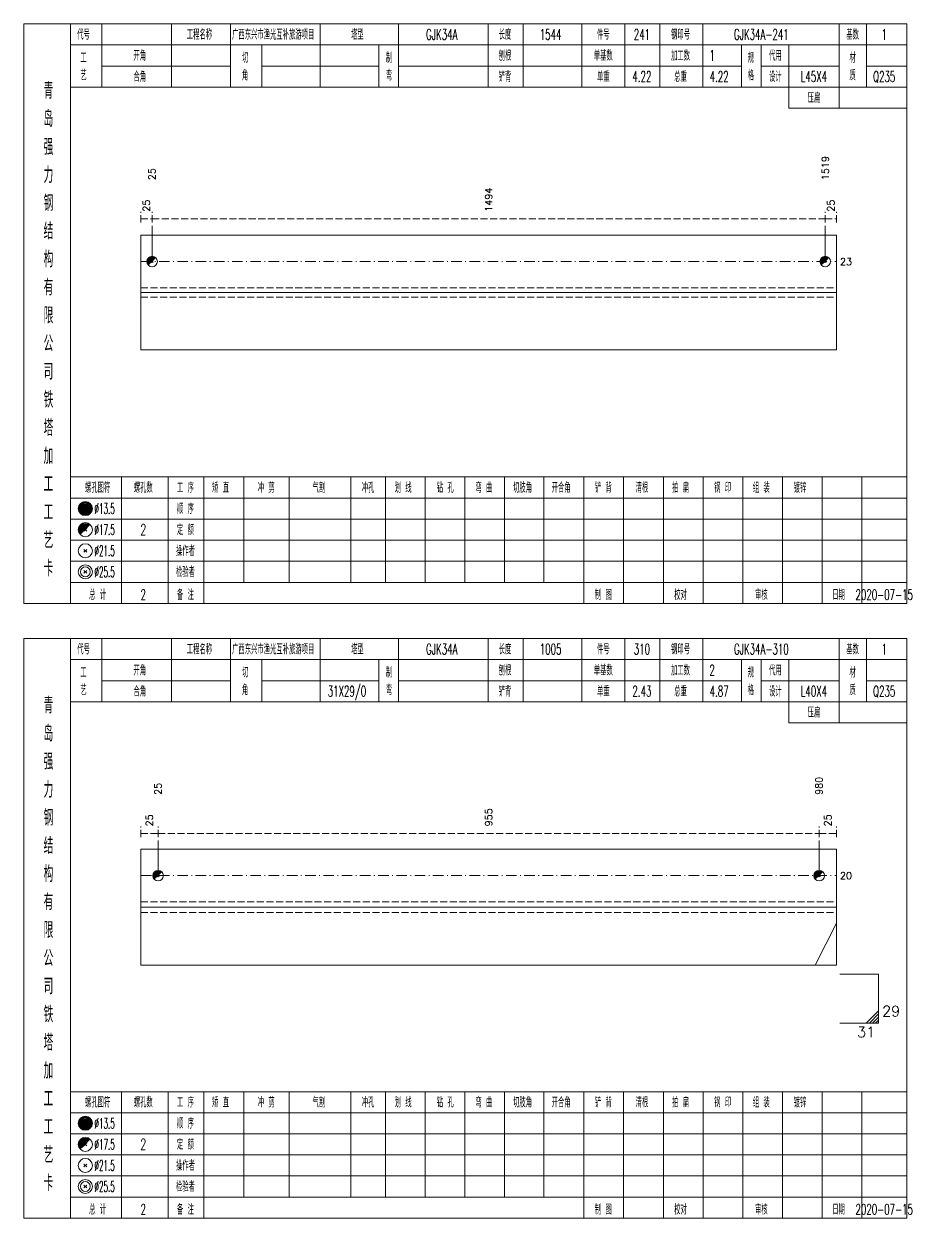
# Model space of a CAD drawing. Extents: x 0 to 2606, y -377 to 6479.
# Drawn here: x 784.2 to 1037.1, y 5600 to 5940 of the extents above; entities that cross this region are included whole.
import ezdxf
from ezdxf.enums import TextEntityAlignment as Align

# ---------------------------------------------------------------- set-up
doc = ezdxf.new("R2010")
doc.units = 0
doc.header["$MEASUREMENT"] = 0
doc.linetypes.add('一点画线', pattern=[5.2, 3, -1, 0.2, -1])
doc.linetypes.add('虚线', pattern=[2.75, 2, -0.75])
doc.layers.get('0').update_dxf_attribs({"linetype": 'CONTINUOUS', "lineweight": 25})
doc.layers.add('1', color=7, linetype='CONTINUOUS', lineweight=25)
doc.layers.add('4', color=7, linetype='CONTINUOUS', lineweight=25)
doc.styles.get("Standard").update_dxf_attribs({"font": 'simplex.shx', "width": 0.7, "height": 3, "bigfont": 'gbhzfs.shx'})

msp = doc.modelspace()

# ---------------------------------------------------------------- linework, layer by layer
at = {"color": 8, "linetype": '虚线', "lineweight": 9}
for p, q in [((817.5, 5883.5), (817.5, 5886.5)), ((820.71, 5883.5), (820.71, 5886.5)), ((820.71, 5883.5), (820.71, 5886.5)), ((1012.39, 5883.5), (1012.39, 5886.5)), ((1012.39, 5883.5), (1012.39, 5886.5)), ((1015.6, 5883.5), (1015.6, 5886.5)), ((817.5, 5884.5), (820.71, 5884.5)), ((820.71, 5884.5), (1012.39, 5884.5)), ((1012.39, 5884.5), (1015.6, 5884.5)), ((817.5, 5708.5), (817.5, 5711.5)), ((817.5, 5709.5), (822.43, 5709.5)), ((822.43, 5708.5), (822.43, 5711.5)), ((822.43, 5708.5), (822.43, 5711.5)), ((822.43, 5709.5), (1010.67, 5709.5)), ((1010.67, 5708.5), (1010.67, 5711.5)), ((1010.67, 5708.5), (1010.67, 5711.5)), ((1010.67, 5709.5), (1015.6, 5709.5)), ((1015.6, 5708.5), (1015.6, 5711.5))]:
    msp.add_line(p, q, dxfattribs=at)
at = {"color": 7, "linetype": 'Continuous', "lineweight": 13}
for p, q in [((820.71, 5872.33), (820.71, 5882.5)), ((1012.39, 5872.33), (1012.39, 5882.5)), ((822.43, 5697.5), (822.43, 5707.5)), ((1010.67, 5697.5), (1010.67, 5707.5)), ((1015.6, 5683.96), (1009.49, 5672)), ((1027.6, 5669.5), (1016.6, 5669.5)), ((1027.6, 5669.5), (1027.6, 5655.5)), ((1024.1, 5655.5), (1027.6, 5659)), ((1024.97, 5655.5), (1027.6, 5658.12)), ((1027.6, 5655.5), (1016.6, 5655.5)), ((1025.85, 5655.5), (1027.6, 5657.25)), ((1026.72, 5655.5), (1027.6, 5656.38))]:
    msp.add_line(p, q, dxfattribs=at)
at = {"color": 7, "linetype": 'Continuous', "lineweight": 18}
for p, q in [((817.5, 5879.83), (817.5, 5847.17)), ((817.5, 5879.83), (1015.6, 5879.83)), ((1015.6, 5879.83), (1015.6, 5847.17)), ((817.5, 5863.5), (1015.6, 5863.5)), ((817.5, 5705), (817.5, 5672)), ((817.5, 5705), (1015.6, 5705)), ((1015.6, 5705), (1015.6, 5672)), ((817.5, 5688.5), (1015.6, 5688.5))]:
    msp.add_line(p, q, dxfattribs=at)
at = {"color": 3, "linetype": '一点画线', "lineweight": 13}
for p, q in [((817.5, 5872.33), (1015.6, 5872.33)), ((817.5, 5697.5), (1015.6, 5697.5))]:
    msp.add_line(p, q, dxfattribs=at)
at = {"color": 7, "linetype": 'Continuous', "lineweight": 0}
for p, q in [((820.41, 5872.03), (821.01, 5872.63)), ((820.41, 5872.63), (821.01, 5872.03)), ((1012.09, 5872.03), (1012.69, 5872.63)), ((1012.09, 5872.63), (1012.69, 5872.03)), ((822.13, 5697.2), (822.73, 5697.8)), ((822.13, 5697.8), (822.73, 5697.2)), ((1010.37, 5697.2), (1010.97, 5697.8)), ((1010.37, 5697.8), (1010.97, 5697.2))]:
    msp.add_line(p, q, dxfattribs=at)
at = {"color": 1, "linetype": '虚线', "lineweight": 18}
for p, q in [((817.5, 5864.83), (1015.6, 5864.83)), ((817.5, 5862.17), (1015.6, 5862.17)), ((817.5, 5690), (1015.6, 5690)), ((817.5, 5687), (1015.6, 5687))]:
    msp.add_line(p, q, dxfattribs=at)
at = {"color": 7, "linetype": 'Continuous', "lineweight": 13}
for centre in [(820.71, 5872.33), (1012.39, 5872.33), (822.43, 5697.5), (1010.67, 5697.5)]:
    msp.add_circle(centre, 1.5, dxfattribs=at)
for centre, radius in [((820.71, 5872.33), 1.35), ((820.71, 5872.33), 1.2), ((820.71, 5872.33), 1.05), ((820.71, 5872.33), 0.9), ((820.71, 5872.33), 0.75), ((820.71, 5872.33), 0.6), ((820.71, 5872.33), 0.45), ((820.71, 5872.33), 0.3), ((820.71, 5872.33), 0.15), ((1012.39, 5872.33), 1.35), ((1012.39, 5872.33), 1.2), ((1012.39, 5872.33), 1.05), ((1012.39, 5872.33), 0.9), ((1012.39, 5872.33), 0.75), ((1012.39, 5872.33), 0.6), ((1012.39, 5872.33), 0.45), ((1012.39, 5872.33), 0.3), ((1012.39, 5872.33), 0.15), ((822.43, 5697.5), 1.35), ((822.43, 5697.5), 1.2), ((822.43, 5697.5), 1.05), ((822.43, 5697.5), 0.9), ((1010.67, 5697.5), 1.35), ((1010.67, 5697.5), 1.2), ((1010.67, 5697.5), 1.05), ((1010.67, 5697.5), 0.9), ((822.43, 5697.5), 0.75), ((822.43, 5697.5), 0.6), ((822.43, 5697.5), 0.45), ((822.43, 5697.5), 0.3), ((822.43, 5697.5), 0.15), ((1010.67, 5697.5), 0.75), ((1010.67, 5697.5), 0.6), ((1010.67, 5697.5), 0.45), ((1010.67, 5697.5), 0.3), ((1010.67, 5697.5), 0.15)]:
    msp.add_arc(centre, radius, 45, 225, dxfattribs=at)
at = {"layer": '1', "color": 7, "linetype": 'Continuous', "lineweight": 18}
for p, q in [((817.5, 5847.17), (1015.6, 5847.17)), ((817.5, 5672), (1015.6, 5672))]:
    msp.add_line(p, q, dxfattribs=at)
at = {"layer": '4', "color": 1, "linetype": 'Continuous', "lineweight": 18}
for p, q in [((797.5, 5775), (797.5, 5940)), ((806.4, 5922), (806.4, 5940)), ((826.2, 5922), (826.2, 5940)), ((843, 5922), (843, 5940)), ((868.6, 5922), (868.6, 5940)), ((890.9, 5922), (890.9, 5940)), ((916.4, 5922), (916.4, 5940)), ((926.4, 5922), (926.4, 5940)), ((943.1, 5922), (943.1, 5940)), ((955.3, 5922), (955.3, 5940)), ((965.3, 5922), (965.3, 5940)), ((977.5, 5922), (977.5, 5940)), ((1016.4, 5916), (1016.4, 5940)), ((1024.2, 5922), (1024.2, 5940)), ((797.5, 5934), (1035.6, 5934)), ((852, 5922), (852, 5934)), ((885.3, 5922), (885.3, 5934)), ((988.6, 5922), (988.6, 5934)), ((994.2, 5922), (994.2, 5934)), ((1002, 5916), (1002, 5934)), ((806.4, 5928), (843, 5928)), ((852, 5928), (885.3, 5928)), ((890.9, 5928), (988.6, 5928)), ((994.2, 5928), (1016.4, 5928)), ((1024.2, 5928), (1035.6, 5928)), ((797.5, 5922), (1035.6, 5922)), ((1002, 5916), (1035.6, 5916)), ((797.5, 5811), (1035.6, 5811)), ((812, 5775), (812, 5811)), ((825.3, 5775), (825.3, 5811)), ((835.4, 5775), (835.4, 5811)), ((846.8, 5781), (846.8, 5811)), ((859.7, 5781), (859.7, 5811)), ((877.3, 5781), (877.3, 5811)), ((887.2, 5781), (887.2, 5811)), ((898.5, 5781), (898.5, 5811)), ((909.8, 5781), (909.8, 5811)), ((921.1, 5781), (921.1, 5811)), ((932.3, 5781), (932.3, 5811)), ((943.7, 5781), (943.7, 5811)), ((955, 5781), (955, 5811)), ((966.3, 5781), (966.3, 5811)), ((977.6, 5781), (977.6, 5811)), ((988.9, 5781), (988.9, 5811)), ((1000.2, 5781), (1000.2, 5811)), ((1011.5, 5781), (1011.5, 5811)), ((1022.8, 5781), (1022.8, 5811)), ((797.5, 5805), (1035.6, 5805)), ((797.5, 5799), (1035.6, 5799)), ((797.5, 5793), (1035.6, 5793)), ((797.5, 5787), (1035.6, 5787)), ((797.5, 5781), (1035.6, 5781)), ((943.7, 5775), (943.7, 5781)), ((955, 5775), (955, 5781)), ((966.3, 5775), (966.3, 5781)), ((977.6, 5775), (977.6, 5781)), ((988.9, 5775), (988.9, 5781)), ((1000.2, 5775), (1000.2, 5781)), ((1011.5, 5775), (1011.5, 5781)), ((1022.8, 5775), (1022.8, 5781)), ((797.5, 5600), (797.5, 5765)), ((806.4, 5747), (806.4, 5765)), ((826.2, 5747), (826.2, 5765)), ((843, 5747), (843, 5765)), ((868.6, 5747), (868.6, 5765)), ((890.9, 5747), (890.9, 5765)), ((916.4, 5747), (916.4, 5765)), ((926.4, 5747), (926.4, 5765)), ((943.1, 5747), (943.1, 5765)), ((955.3, 5747), (955.3, 5765)), ((965.3, 5747), (965.3, 5765)), ((977.5, 5747), (977.5, 5765)), ((1016.4, 5741), (1016.4, 5765)), ((1024.2, 5747), (1024.2, 5765)), ((797.5, 5759), (1035.6, 5759)), ((852, 5747), (852, 5759)), ((885.3, 5747), (885.3, 5759)), ((988.6, 5747), (988.6, 5759)), ((994.2, 5747), (994.2, 5759)), ((1002, 5741), (1002, 5759)), ((806.4, 5753), (843, 5753)), ((852, 5753), (885.3, 5753)), ((890.9, 5753), (988.6, 5753)), ((994.2, 5753), (1016.4, 5753)), ((1024.2, 5753), (1035.6, 5753)), ((797.5, 5747), (1035.6, 5747)), ((1002, 5741), (1035.6, 5741)), ((797.5, 5636), (1035.6, 5636)), ((812, 5600), (812, 5636)), ((825.3, 5600), (825.3, 5636)), ((835.4, 5600), (835.4, 5636)), ((846.8, 5606), (846.8, 5636)), ((859.7, 5606), (859.7, 5636)), ((877.3, 5606), (877.3, 5636)), ((887.2, 5606), (887.2, 5636)), ((898.5, 5606), (898.5, 5636)), ((909.8, 5606), (909.8, 5636)), ((921.1, 5606), (921.1, 5636)), ((932.3, 5606), (932.3, 5636)), ((943.7, 5606), (943.7, 5636)), ((955, 5606), (955, 5636)), ((966.3, 5606), (966.3, 5636)), ((977.6, 5606), (977.6, 5636)), ((988.9, 5606), (988.9, 5636)), ((1000.2, 5606), (1000.2, 5636)), ((1011.5, 5606), (1011.5, 5636)), ((1022.8, 5606), (1022.8, 5636)), ((797.5, 5630), (1035.6, 5630)), ((797.5, 5624), (1035.6, 5624)), ((797.5, 5618), (1035.6, 5618)), ((797.5, 5612), (1035.6, 5612)), ((797.5, 5606), (1035.6, 5606)), ((943.7, 5600), (943.7, 5606)), ((955, 5600), (955, 5606)), ((966.3, 5600), (966.3, 5606)), ((977.6, 5600), (977.6, 5606)), ((988.9, 5600), (988.9, 5606)), ((1000.2, 5600), (1000.2, 5606)), ((1011.5, 5600), (1011.5, 5606)), ((1022.8, 5600), (1022.8, 5606))]:
    msp.add_line(p, q, dxfattribs=at)
at = {"layer": '4', "color": 7, "linetype": 'Continuous', "lineweight": 13}
for p, q in [((801.5, 5801.8), (801.9, 5802.2)), ((801.9, 5801.8), (801.5, 5802.2)), ((801.3, 5789.6), (802.1, 5790.4)), ((802.1, 5789.6), (801.3, 5790.4)), ((801.3, 5783.6), (802.1, 5784.4)), ((802.1, 5783.6), (801.3, 5784.4)), ((801.5, 5626.8), (801.9, 5627.2)), ((801.9, 5626.8), (801.5, 5627.2)), ((801.3, 5614.6), (802.1, 5615.4)), ((802.1, 5614.6), (801.3, 5615.4)), ((801.3, 5608.6), (802.1, 5609.4)), ((802.1, 5608.6), (801.3, 5609.4))]:
    msp.add_line(p, q, dxfattribs=at)
at = {"layer": '4', "color": 7, "linetype": 'Continuous', "lineweight": 0}
for p, q in [((801.3, 5795.6), (802.1, 5796.4)), ((801.3, 5796.4), (802.1, 5795.6)), ((801.3, 5620.6), (802.1, 5621.4)), ((801.3, 5621.4), (802.1, 5620.6))]:
    msp.add_line(p, q, dxfattribs=at)
at = {"layer": '4', "color": 1, "linetype": 'Continuous', "lineweight": 18}
for points in [[(784.2, 5940), (784.2, 5775), (1035.6, 5775), (1035.6, 5940)], [(784.2, 5765), (784.2, 5600), (1035.6, 5600), (1035.6, 5765)]]:
    msp.add_lwpolyline(points, close=True, dxfattribs=at)
at = {"layer": '4', "color": 7, "linetype": 'Continuous', "lineweight": 13}
for centre, radius in [((801.7, 5802), 2), ((801.7, 5802), 1.8), ((801.7, 5802), 1.6), ((801.7, 5802), 1.4), ((801.7, 5802), 1.2), ((801.7, 5802), 1), ((801.7, 5802), 0.8), ((801.7, 5802), 0.6), ((801.7, 5802), 0.4), ((801.7, 5802), 0.2), ((801.7, 5796), 2), ((801.7, 5790), 2), ((801.7, 5784), 2), ((801.7, 5784), 1.4), ((801.7, 5627), 2), ((801.7, 5627), 1.8), ((801.7, 5627), 1.6), ((801.7, 5627), 1.4), ((801.7, 5627), 1.2), ((801.7, 5627), 1), ((801.7, 5627), 0.8), ((801.7, 5627), 0.6), ((801.7, 5627), 0.4), ((801.7, 5627), 0.2), ((801.7, 5621), 2), ((801.7, 5615), 2), ((801.7, 5609), 2), ((801.7, 5609), 1.4)]:
    msp.add_circle(centre, radius, dxfattribs=at)
for centre, radius in [((801.7, 5796), 1.8), ((801.7, 5796), 1.6), ((801.7, 5796), 1.4), ((801.7, 5796), 1.2), ((801.7, 5796), 1), ((801.7, 5796), 0.8), ((801.7, 5796), 0.6), ((801.7, 5796), 0.4), ((801.7, 5796), 0.2), ((801.7, 5621), 1.8), ((801.7, 5621), 1.6), ((801.7, 5621), 1.4), ((801.7, 5621), 1.2), ((801.7, 5621), 1), ((801.7, 5621), 0.8), ((801.7, 5621), 0.6), ((801.7, 5621), 0.4), ((801.7, 5621), 0.2)]:
    msp.add_arc(centre, radius, 45, 225, dxfattribs=at)

# ---------------------------------------------------------------- texts
at = {"color": 7, "linetype": 'Continuous', "lineweight": 13}
for s, p in [('1519', (1012.39, 5895.5)), ('25', (820.71, 5895.5)), ('25', (822.43, 5720.5)), ('980', (1010.67, 5720.5))]:
    msp.add_text(s, height=2, rotation=90, dxfattribs=at).set_placement(p, align=Align.MIDDLE_LEFT)
at = {"color": 8, "linetype": 'Continuous', "lineweight": 9}
for s, p in [('1494', (916.55, 5886.5)), ('25', (819.1, 5886.5)), ('25', (1014, 5886.5)), ('955', (916.55, 5711.5)), ('25', (819.96, 5711.5)), ('25', (1013.14, 5711.5))]:
    msp.add_text(s, height=2, rotation=90, dxfattribs=at).set_placement(p, align=Align.MIDDLE_LEFT)
at = {"color": 7, "linetype": 'Continuous', "lineweight": 13}
for s, p in [('23', (1016.6, 5872.33)), ('20', (1016.6, 5697.5))]:
    msp.add_text(s, height=2, dxfattribs=at).set_placement(p, align=Align.MIDDLE_LEFT)
msp.add_text('29', height=3, dxfattribs=at).set_placement((1028.6, 5656.5), align=Align.BOTTOM_LEFT)
msp.add_text('31', height=3, dxfattribs=at).set_placement((1026.6, 5654.5), align=Align.TOP_RIGHT)
at = {"layer": '4', "color": 1, "linetype": 'Continuous', "lineweight": 13}
for s, height, width, p in [('代号', 3, 0.6, (801.2, 5937)), ('工程名称', 3, 0.6, (834.2, 5937)), ('广西东兴市渔光互补旅游项目', 3, 0.6, (855.2, 5937)), ('塔型', 3, 0.6, (879.2, 5937)), ('GJK34A', 3, 0.6, (903.2, 5937)), ('长度', 3, 0.6, (921.2, 5937)), ('1544', 3, 0.6, (934.2, 5937)), ('件号', 3, 0.6, (949.2, 5937)), ('241', 3, 0.6, (960.2, 5937)), ('钢印号', 3, 0.6, (971.2, 5937)), ('GJK34A-241', 3, 0.6, (994.2, 5937)), ('基数', 3, 0.6, (1020.2, 5937)), ('1', 3, 0.6, (1029.2, 5937)), ('工', 3, 0.6, (801.2, 5930.4)), ('开角', 3, 0.6, (817.2, 5931)), ('切', 3, 0.6, (847.2, 5930.4)), ('制', 3, 0.6, (888.2, 5930.4)), ('刨根', 3, 0.6, (921.2, 5931)), ('单基数', 3, 0.6, (949.2, 5931)), ('加工数', 3, 0.6, (971.2, 5931)), ('1', 3, 0.6, (980.2, 5931)), ('规', 3, 0.6, (991.2, 5930.4)), ('代用', 3, 0.6, (998.2, 5931)), ('材', 3, 0.6, (1020.2, 5930.4)), ('艺', 3, 0.6, (801.2, 5925.4)), ('合角', 3, 0.6, (817.2, 5925)), ('角', 3, 0.6, (847.2, 5925.4)), ('弯', 3, 0.6, (888.2, 5925.4)), ('铲背', 3, 0.6, (921.2, 5925)), ('单重', 3, 0.6, (949.2, 5925)), ('4.22', 3, 0.6, (960.2, 5925)), ('总重', 3, 0.6, (971.2, 5925)), ('4.22', 3, 0.6, (982.2, 5925)), ('格', 3, 0.6, (991.2, 5925.4)), ('设计', 3, 0.6, (998.2, 5925)), ('L45X4', 3, 0.6, (1009.2, 5925)), ('质', 3, 0.6, (1020.2, 5925.4)), ('Q235', 3, 0.6, (1029.2, 5925)), ('青', 4.6, 0.8, (791.2, 5921)), ('压扁', 3, 0.6, (1009.2, 5919)), ('岛', 4.6, 0.8, (791.2, 5913)), ('强', 4.6, 0.8, (791.2, 5905)), ('力', 4.6, 0.8, (791.2, 5897)), ('钢', 4.6, 0.8, (791.2, 5889)), ('结', 4.6, 0.8, (791.2, 5881)), ('构', 4.6, 0.8, (791.2, 5873)), ('有', 4.6, 0.8, (791.2, 5865)), ('限', 4.6, 0.8, (791.2, 5857)), ('公', 4.6, 0.8, (791.2, 5849)), ('司', 4.6, 0.8, (791.2, 5841)), ('铁', 4.6, 0.8, (791.2, 5833)), ('塔', 4.6, 0.8, (791.2, 5825)), ('加', 4.6, 0.8, (791.2, 5817)), ('工', 4.6, 0.8, (791.2, 5809)), ('螺孔图符', 3, 0.6, (805.2, 5808)), ('螺孔数', 3, 0.6, (818.2, 5808)), ('工 序', 3, 0.6, (830.2, 5808)), ('矫 直', 3, 0.6, (840.2, 5808)), ('冲 剪', 3, 0.6, (853.2, 5808)), ('气割', 3, 0.6, (868.2, 5808)), ('冲孔', 3, 0.6, (882.2, 5808)), ('划 线', 3, 0.6, (892.2, 5808)), ('钻 孔', 3, 0.6, (904.2, 5808)), ('弯 曲', 3, 0.6, (915.2, 5808)), ('切肢角', 3, 0.6, (926.2, 5808)), ('开合角', 3, 0.6, (937.2, 5808)), ('铲 背', 3, 0.6, (949.2, 5808)), ('清根', 3, 0.6, (960.2, 5808)), ('拍 扁', 3, 0.6, (971.2, 5808)), ('钢 印', 3, 0.6, (983.2, 5808)), ('组 装', 3, 0.6, (994.2, 5808)), ('镀锌', 3, 0.6, (1005.2, 5808)), ('顺 序', 3, 0.6, (830.2, 5802)), ('工', 4.6, 0.8, (791.2, 5801)), ('%%C13.5', 3, 0.5, (807.2, 5802)), ('%%C17.5', 3, 0.5, (807.2, 5796)), ('2', 3.2, 0.6, (818.2, 5796)), ('定 额', 3, 0.6, (830.2, 5796)), ('艺', 4.6, 0.8, (791.2, 5793)), ('%%C21.5', 3, 0.5, (807.2, 5790)), ('操作者', 3, 0.6, (830.2, 5790)), ('卡', 4.6, 0.8, (791.2, 5785)), ('%%C25.5', 3, 0.5, (807.2, 5784)), ('检验者', 3, 0.6, (830.2, 5784)), ('总 计', 3, 0.6, (805.2, 5777.5)), ('2', 3, 0.6, (818.2, 5777.5)), ('备 注', 3, 0.6, (830.2, 5777.5)), ('制 图', 3, 0.6, (949.2, 5777.5)), ('校对', 3, 0.6, (971.2, 5777.5)), ('审核', 3, 0.6, (994.2, 5777.5)), ('日期', 3, 0.6, (1016.2, 5777.5)), ('2020-07-15', 3, 0.6, (1029.2, 5777.5)), ('代号', 3, 0.6, (801.2, 5762)), ('工程名称', 3, 0.6, (834.2, 5762)), ('广西东兴市渔光互补旅游项目', 3, 0.6, (855.2, 5762)), ('塔型', 3, 0.6, (879.2, 5762)), ('GJK34A', 3, 0.6, (903.2, 5762)), ('长度', 3, 0.6, (921.2, 5762)), ('1005', 3, 0.6, (934.2, 5762)), ('件号', 3, 0.6, (949.2, 5762)), ('310', 3, 0.6, (960.2, 5762)), ('钢印号', 3, 0.6, (971.2, 5762)), ('GJK34A-310', 3, 0.6, (994.2, 5762)), ('基数', 3, 0.6, (1020.2, 5762)), ('1', 3, 0.6, (1029.2, 5762)), ('工', 3, 0.6, (801.2, 5755.4)), ('开角', 3, 0.6, (817.2, 5756)), ('切', 3, 0.6, (847.2, 5755.4)), ('制', 3, 0.6, (888.2, 5755.4)), ('刨根', 3, 0.6, (921.2, 5756)), ('单基数', 3, 0.6, (949.2, 5756)), ('加工数', 3, 0.6, (971.2, 5756)), ('2', 3, 0.6, (980.2, 5756)), ('规', 3, 0.6, (991.2, 5755.4)), ('代用', 3, 0.6, (998.2, 5756)), ('材', 3, 0.6, (1020.2, 5755.4)), ('艺', 3, 0.6, (801.2, 5750.4)), ('合角', 3, 0.6, (817.2, 5750)), ('角', 3, 0.6, (847.2, 5750.4)), ('31X29/0', 3, 0.6, (876.2, 5750)), ('弯', 3, 0.6, (888.2, 5750.4)), ('铲背', 3, 0.6, (921.2, 5750)), ('单重', 3, 0.6, (949.2, 5750)), ('2.43', 3, 0.6, (960.2, 5750)), ('总重', 3, 0.6, (971.2, 5750)), ('4.87', 3, 0.6, (982.2, 5750)), ('格', 3, 0.6, (991.2, 5750.4)), ('设计', 3, 0.6, (998.2, 5750)), ('L40X4', 3, 0.6, (1009.2, 5750)), ('质', 3, 0.6, (1020.2, 5750.4)), ('Q235', 3, 0.6, (1029.2, 5750)), ('青', 4.6, 0.8, (791.2, 5746)), ('压扁', 3, 0.6, (1009.2, 5744)), ('岛', 4.6, 0.8, (791.2, 5738)), ('强', 4.6, 0.8, (791.2, 5730)), ('力', 4.6, 0.8, (791.2, 5722)), ('钢', 4.6, 0.8, (791.2, 5714)), ('结', 4.6, 0.8, (791.2, 5706)), ('构', 4.6, 0.8, (791.2, 5698)), ('有', 4.6, 0.8, (791.2, 5690)), ('限', 4.6, 0.8, (791.2, 5682)), ('公', 4.6, 0.8, (791.2, 5674)), ('司', 4.6, 0.8, (791.2, 5666)), ('铁', 4.6, 0.8, (791.2, 5658)), ('塔', 4.6, 0.8, (791.2, 5650)), ('加', 4.6, 0.8, (791.2, 5642)), ('工', 4.6, 0.8, (791.2, 5634)), ('螺孔图符', 3, 0.6, (805.2, 5633)), ('螺孔数', 3, 0.6, (818.2, 5633)), ('工 序', 3, 0.6, (830.2, 5633)), ('矫 直', 3, 0.6, (840.2, 5633)), ('冲 剪', 3, 0.6, (853.2, 5633)), ('气割', 3, 0.6, (868.2, 5633)), ('冲孔', 3, 0.6, (882.2, 5633)), ('划 线', 3, 0.6, (892.2, 5633)), ('钻 孔', 3, 0.6, (904.2, 5633)), ('弯 曲', 3, 0.6, (915.2, 5633)), ('切肢角', 3, 0.6, (926.2, 5633)), ('开合角', 3, 0.6, (937.2, 5633)), ('铲 背', 3, 0.6, (949.2, 5633)), ('清根', 3, 0.6, (960.2, 5633)), ('拍 扁', 3, 0.6, (971.2, 5633)), ('钢 印', 3, 0.6, (983.2, 5633)), ('组 装', 3, 0.6, (994.2, 5633)), ('镀锌', 3, 0.6, (1005.2, 5633)), ('工', 4.6, 0.8, (791.2, 5626)), ('%%C13.5', 3, 0.5, (807.2, 5627)), ('顺 序', 3, 0.6, (830.2, 5627)), ('艺', 4.6, 0.8, (791.2, 5618)), ('%%C17.5', 3, 0.5, (807.2, 5621)), ('2', 3.2, 0.6, (818.2, 5621)), ('定 额', 3, 0.6, (830.2, 5621)), ('操作者', 3, 0.6, (830.2, 5615)), ('%%C21.5', 3, 0.5, (807.2, 5615)), ('卡', 4.6, 0.8, (791.2, 5610)), ('%%C25.5', 3, 0.5, (807.2, 5609)), ('检验者', 3, 0.6, (830.2, 5609)), ('总 计', 3, 0.6, (805.2, 5602.5)), ('2', 3, 0.6, (818.2, 5602.5)), ('备 注', 3, 0.6, (830.2, 5602.5)), ('制 图', 3, 0.6, (949.2, 5602.5)), ('校对', 3, 0.6, (971.2, 5602.5)), ('审核', 3, 0.6, (994.2, 5602.5)), ('日期', 3, 0.6, (1016.2, 5602.5)), ('2020-07-15', 3, 0.6, (1029.2, 5602.5))]:
    msp.add_text(s, height=height, dxfattribs=dict(at, width=width)).set_placement(p, align=Align.MIDDLE_CENTER)

doc.saveas('drawing.dxf')
